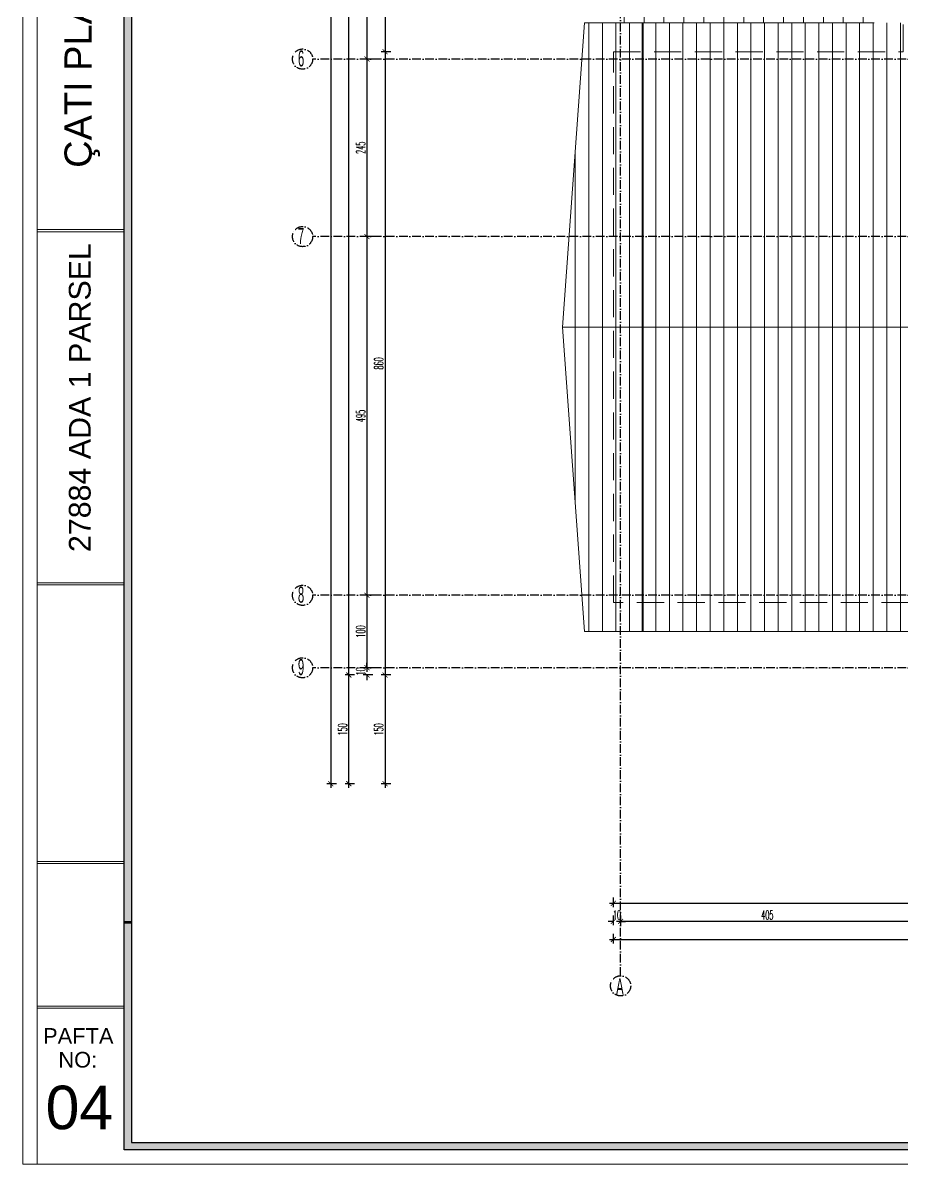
# Model space of a CAD drawing. Extents: x 775040 to 808375, y 4159409 to 4163651.
# Drawn here: x 786908 to 788121, y 4159409 to 4160984 of the extents above; entities that cross this region are included whole.
import ezdxf
from ezdxf.enums import TextEntityAlignment as Align

# ---------------------------------------------------------------- set-up
doc = ezdxf.new("R2010")
doc.units = 0
doc.header["$MEASUREMENT"] = 0
doc.header["$PDMODE"] = 3
for name, pattern in [('ACAD_ISO10W100', [18, 12, -3, 0, -3]), ('DUZ', [500, 500]), ('HIDDEN', [0.375, 0.25, -0.125])]:
    doc.linetypes.add(name, pattern=pattern)
doc.layers.get('0').update_dxf_attribs({"linetype": 'DUZ'})
for name, color, linetype, lineweight in [('KALIN', 30, 'Continuous', 18), ('yazı1', 53, 'Continuous', 15), ('Z_aks', 2, 'ACAD_ISO10W100', 30), ('Z_antet', 31, 'Continuous', 30), ('Z_dış ölçü', 115, 'Continuous', 25), ('Z_g6', 6, 'Continuous', 20), ('Z_tarama', 8, 'Continuous', 5), ('Z_zemin kat emsal', 1, 'Continuous', 9)]:
    doc.layers.add(name, color=color, linetype=linetype, lineweight=lineweight)
doc.layers.add('YAZI', color=3, linetype='Continuous')
doc.styles.add('FORM', font='arial.ttf', dxfattribs={"height": 1.5})
doc.styles.add('OLCUIC', font='ROMANS.SHX', dxfattribs={"width": 0.5})
doc.styles.add('SIMPLEX', font='arial.ttf', dxfattribs={"width": 0.5})
doc.dimstyles.new('ölçü 50', dxfattribs={"dimtxt": 12.5, "dimasz": 7, "dimexe": 5.3, "dimexo": 5, "dimgap": 2.5, "dimtad": 1, "dimdec": 0, "dimzin": 9, "dimdsep": 46, "dimtxsty": 'OLCUIC', "dimblk1": 'ARCHTICK', "dimblk2": 'ARCHTICK', "dimsah": 1, "dimcen": 0, "dimdle": 5.5, "dimadec": 0, "dimazin": 0, "dimtfac": 1, "dimtdec": 0, "dimtix": 1, "dimtofl": 0, "dimtmove": 1, "dimatfit": 3, "dimldrblk": 'ARCHTICK', "dimfxl": 0, "dimtolj": 1, "dimtzin": 0, "dimarcsym": 0})

# ---------------------------------------------------------------- blocks, each defined once
blk = doc.blocks.new('_ARCHTICK')
at = {"color": 0, "linetype": 'ByBlock', "const_width": 0.15}
blk.add_lwpolyline([(-0.5, -0.5), (0.5, 0.5)], dxfattribs=at)
blk = doc.blocks.new('*D904')
at = {"layer": 'Defpoints', "color": 0, "linetype": 'Continuous', "transparency": 16777216}
for p in [(787722.6, 4159793.8), (788692.6, 4159793.8), (788692.6, 4159768.8)]:
    blk.add_point(p, dxfattribs=at)
at = {"layer": 'Z_dış ölçü', "color": 0, "linetype": 'Continuous', "lineweight": -2, "transparency": 16777216}
for p, q in [((787717.1, 4159768.8), (788698.1, 4159768.8)), ((787722.6, 4159776.8), (787722.6, 4159763.5)), ((788692.6, 4159776.8), (788692.6, 4159763.5))]:
    blk.add_line(p, q, dxfattribs=at)
at = {"layer": 'Z_dış ölçü', "color": 0, "linetype": 'Continuous', "lineweight": -2, "transparency": 16777216, "xscale": 7, "yscale": 7, "zscale": 7, "rotation": 180}
blk.add_blockref('_ARCHTICK', (787722.6, 4159768.8), dxfattribs=at)
at = {"layer": 'Z_dış ölçü', "color": 0, "linetype": 'Continuous', "lineweight": -2, "transparency": 16777216, "xscale": 7, "yscale": 7, "zscale": 7}
blk.add_blockref('_ARCHTICK', (788692.6, 4159768.8), dxfattribs=at)
at = {"layer": 'Z_dış ölçü', "color": 0, "linetype": 'Continuous', "transparency": 16777216, "insert": (788207.6, 4159777.5), "char_height": 12.5, "attachment_point": 5, "style": 'OLCUIC'}
blk.add_mtext('\\A1;970', dxfattribs=at)
blk = doc.blocks.new('*D982')
at = {"layer": 'Defpoints', "color": 0, "linetype": 'Continuous', "transparency": 16777216}
for p in [(787915.1, 4161723.8), (787407.6, 4160943.8), (788692.6, 4160943.8)]:
    blk.add_point(p, dxfattribs=at)
at = {"layer": 'Z_dış ölçü', "color": 0, "linetype": 'Continuous', "lineweight": -2, "transparency": 16777216}
for p, q in [((787415.6, 4161723.8), (787402.3, 4161723.8)), ((787407.6, 4161729.3), (787407.6, 4160938.3)), ((787415.6, 4160943.8), (787402.3, 4160943.8))]:
    blk.add_line(p, q, dxfattribs=at)
at = {"layer": 'Z_dış ölçü', "color": 0, "linetype": 'Continuous', "lineweight": -2, "transparency": 16777216, "xscale": 7, "yscale": 7, "zscale": 7}
for p, rotation in [((787407.6, 4161723.8), 90), ((787407.6, 4160943.8), 270)]:
    blk.add_blockref('_ARCHTICK', p, dxfattribs=dict(at, rotation=rotation))
at = {"layer": 'Z_dış ölçü', "color": 0, "linetype": 'Continuous', "transparency": 16777216, "insert": (787398.9, 4161333.8), "char_height": 12.5, "attachment_point": 5, "rotation": 90, "style": 'OLCUIC'}
blk.add_mtext('\\A1;780', dxfattribs=at)
blk = doc.blocks.new('*D983')
at = {"layer": 'Defpoints', "color": 0, "linetype": 'Continuous', "transparency": 16777216}
for p in [(788692.6, 4160943.8), (787407.6, 4160083.8), (788692.6, 4160083.8)]:
    blk.add_point(p, dxfattribs=at)
at = {"layer": 'Z_dış ölçü', "color": 0, "linetype": 'Continuous', "lineweight": -2, "transparency": 16777216}
for p, q in [((787407.6, 4160949.3), (787407.6, 4160078.3)), ((787415.6, 4160943.8), (787402.3, 4160943.8)), ((787415.6, 4160083.8), (787402.3, 4160083.8))]:
    blk.add_line(p, q, dxfattribs=at)
at = {"layer": 'Z_dış ölçü', "color": 0, "linetype": 'Continuous', "lineweight": -2, "transparency": 16777216, "xscale": 7, "yscale": 7, "zscale": 7}
for p, rotation in [((787407.6, 4160943.8), 90), ((787407.6, 4160083.8), 270)]:
    blk.add_blockref('_ARCHTICK', p, dxfattribs=dict(at, rotation=rotation))
at = {"layer": 'Z_dış ölçü', "color": 0, "linetype": 'Continuous', "transparency": 16777216, "insert": (787398.9, 4160513.8), "char_height": 12.5, "attachment_point": 5, "rotation": 90, "style": 'OLCUIC'}
blk.add_mtext('\\A1;860', dxfattribs=at)
blk = doc.blocks.new('*D984')
at = {"layer": 'Defpoints', "color": 0, "linetype": 'Continuous', "transparency": 16777216}
for p in [(788692.6, 4160083.8), (787407.6, 4159933.8), (788732.6, 4159933.8)]:
    blk.add_point(p, dxfattribs=at)
at = {"layer": 'Z_dış ölçü', "color": 0, "linetype": 'Continuous', "lineweight": -2, "transparency": 16777216}
for p, q in [((787415.6, 4160083.8), (787402.3, 4160083.8)), ((787407.6, 4160089.3), (787407.6, 4159928.3)), ((787415.6, 4159933.8), (787402.3, 4159933.8))]:
    blk.add_line(p, q, dxfattribs=at)
at = {"layer": 'Z_dış ölçü', "color": 0, "linetype": 'Continuous', "lineweight": -2, "transparency": 16777216, "xscale": 7, "yscale": 7, "zscale": 7}
for p, rotation in [((787407.6, 4160083.8), 90), ((787407.6, 4159933.8), 270)]:
    blk.add_blockref('_ARCHTICK', p, dxfattribs=dict(at, rotation=rotation))
at = {"layer": 'Z_dış ölçü', "color": 0, "linetype": 'Continuous', "transparency": 16777216, "insert": (787398.9, 4160008.8), "char_height": 12.5, "attachment_point": 5, "rotation": 90, "style": 'OLCUIC'}
blk.add_mtext('\\A1;150', dxfattribs=at)
blk = doc.blocks.new('*D960')
at = {"layer": 'Defpoints', "color": 0, "linetype": 'Continuous', "transparency": 16777216}
for p in [(787732.6, 4159847.8), (788137.6, 4159832), (787732.6, 4159743.8)]:
    blk.add_point(p, dxfattribs=at)
at = {"layer": 'Z_dış ölçü', "color": 0, "linetype": 'Continuous', "lineweight": -2, "transparency": 16777216}
for p, q in [((787732.6, 4159751.8), (787732.6, 4159738.5)), ((788137.6, 4159751.8), (788137.6, 4159738.5)), ((788143.1, 4159743.8), (787727.1, 4159743.8))]:
    blk.add_line(p, q, dxfattribs=at)
at = {"layer": 'Z_dış ölçü', "color": 0, "linetype": 'Continuous', "lineweight": -2, "transparency": 16777216, "xscale": 7, "yscale": 7, "zscale": 7, "rotation": 180}
blk.add_blockref('_ARCHTICK', (787732.6, 4159743.8), dxfattribs=at)
at = {"layer": 'Z_dış ölçü', "color": 0, "linetype": 'Continuous', "lineweight": -2, "transparency": 16777216, "xscale": 7, "yscale": 7, "zscale": 7}
blk.add_blockref('_ARCHTICK', (788137.6, 4159743.8), dxfattribs=at)
at = {"layer": 'Z_dış ölçü', "color": 0, "linetype": 'Continuous', "transparency": 16777216, "insert": (787935.1, 4159752.5), "char_height": 12.5, "attachment_point": 5, "style": 'OLCUIC'}
blk.add_mtext('\\A1;405', dxfattribs=at)
blk = doc.blocks.new('*D961')
at = {"layer": 'Defpoints', "color": 0, "linetype": 'Continuous', "transparency": 16777216}
for p in [(787732.6, 4159847.8), (787722.6, 4159801.8), (787722.6, 4159743.8)]:
    blk.add_point(p, dxfattribs=at)
at = {"layer": 'Z_dış ölçü', "color": 0, "linetype": 'Continuous', "lineweight": -2, "transparency": 16777216}
for p, q in [((787722.6, 4159751.8), (787722.6, 4159738.5)), ((787732.6, 4159751.8), (787732.6, 4159738.5)), ((787722.6, 4159743.8), (787715.6, 4159743.8)), ((787732.6, 4159743.8), (787739.6, 4159743.8))]:
    blk.add_line(p, q, dxfattribs=at)
at = {"layer": 'Z_dış ölçü', "color": 0, "linetype": 'Continuous', "lineweight": -2, "transparency": 16777216, "xscale": 7, "yscale": 7, "zscale": 7}
blk.add_blockref('_ARCHTICK', (787722.6, 4159743.8), dxfattribs=at)
at = {"layer": 'Z_dış ölçü', "color": 0, "linetype": 'Continuous', "lineweight": -2, "transparency": 16777216, "xscale": 7, "yscale": 7, "zscale": 7, "rotation": 180}
blk.add_blockref('_ARCHTICK', (787732.6, 4159743.8), dxfattribs=at)
at = {"layer": 'Z_dış ölçü', "color": 0, "linetype": 'Continuous', "transparency": 16777216, "insert": (787727.6, 4159752.5), "char_height": 12.5, "attachment_point": 5, "style": 'OLCUIC'}
blk.add_mtext('\\A1;10', dxfattribs=at)
blk = doc.blocks.new('*D962')
at = {"layer": 'Defpoints', "color": 0, "linetype": 'Continuous', "transparency": 16777216}
for p in [(787722.6, 4159743.8), (789702.6, 4159743.8), (789702.6, 4159718.8)]:
    blk.add_point(p, dxfattribs=at)
at = {"layer": 'Z_dış ölçü', "color": 0, "linetype": 'Continuous', "lineweight": -2, "transparency": 16777216}
for p, q in [((787717.1, 4159718.8), (789708.1, 4159718.8)), ((787722.6, 4159726.8), (787722.6, 4159713.5)), ((789702.6, 4159726.8), (789702.6, 4159713.5))]:
    blk.add_line(p, q, dxfattribs=at)
at = {"layer": 'Z_dış ölçü', "color": 0, "linetype": 'Continuous', "lineweight": -2, "transparency": 16777216, "xscale": 7, "yscale": 7, "zscale": 7, "rotation": 180}
blk.add_blockref('_ARCHTICK', (787722.6, 4159718.8), dxfattribs=at)
at = {"layer": 'Z_dış ölçü', "color": 0, "linetype": 'Continuous', "lineweight": -2, "transparency": 16777216, "xscale": 7, "yscale": 7, "zscale": 7}
blk.add_blockref('_ARCHTICK', (789702.6, 4159718.8), dxfattribs=at)
at = {"layer": 'Z_dış ölçü', "color": 0, "linetype": 'Continuous', "transparency": 16777216, "insert": (788712.6, 4159727.5), "char_height": 12.5, "attachment_point": 5, "style": 'OLCUIC'}
blk.add_mtext('\\A1;1980', dxfattribs=at)
blk = doc.blocks.new('*D968')
at = {"layer": 'Defpoints', "color": 0, "linetype": 'Continuous', "transparency": 16777216}
for p in [(787481.5, 4161393.8), (787382.6, 4160933.8), (787481.5, 4160933.8)]:
    blk.add_point(p, dxfattribs=at)
at = {"layer": 'Z_dış ölçü', "color": 0, "linetype": 'Continuous', "lineweight": -2, "transparency": 16777216}
for p, q in [((787390.6, 4161393.8), (787377.3, 4161393.8)), ((787382.6, 4161399.3), (787382.6, 4160928.3)), ((787390.6, 4160933.8), (787377.3, 4160933.8))]:
    blk.add_line(p, q, dxfattribs=at)
at = {"layer": 'Z_dış ölçü', "color": 0, "linetype": 'Continuous', "lineweight": -2, "transparency": 16777216, "xscale": 7, "yscale": 7, "zscale": 7}
for p, rotation in [((787382.6, 4161393.8), 90), ((787382.6, 4160933.8), 270)]:
    blk.add_blockref('_ARCHTICK', p, dxfattribs=dict(at, rotation=rotation))
at = {"layer": 'Z_dış ölçü', "color": 0, "linetype": 'Continuous', "transparency": 16777216, "insert": (787373.9, 4161163.8), "char_height": 12.5, "attachment_point": 5, "rotation": 90, "style": 'OLCUIC'}
blk.add_mtext('\\A1;460', dxfattribs=at)
blk = doc.blocks.new('*D969')
at = {"layer": 'Defpoints', "color": 0, "linetype": 'Continuous', "transparency": 16777216}
for p in [(787481.5, 4160933.8), (787382.6, 4160688.8), (787481.5, 4160688.8)]:
    blk.add_point(p, dxfattribs=at)
at = {"layer": 'Z_dış ölçü', "color": 0, "linetype": 'Continuous', "lineweight": -2, "transparency": 16777216}
for p, q in [((787390.6, 4160933.8), (787377.3, 4160933.8)), ((787382.6, 4160939.3), (787382.6, 4160683.3)), ((787390.6, 4160688.8), (787377.3, 4160688.8))]:
    blk.add_line(p, q, dxfattribs=at)
at = {"layer": 'Z_dış ölçü', "color": 0, "linetype": 'Continuous', "lineweight": -2, "transparency": 16777216, "xscale": 7, "yscale": 7, "zscale": 7}
for p, rotation in [((787382.6, 4160933.8), 90), ((787382.6, 4160688.8), 270)]:
    blk.add_blockref('_ARCHTICK', p, dxfattribs=dict(at, rotation=rotation))
at = {"layer": 'Z_dış ölçü', "color": 0, "linetype": 'Continuous', "transparency": 16777216, "insert": (787373.9, 4160811.3), "char_height": 12.5, "attachment_point": 5, "rotation": 90, "style": 'OLCUIC'}
blk.add_mtext('\\A1;245', dxfattribs=at)
blk = doc.blocks.new('*D970')
at = {"layer": 'Defpoints', "color": 0, "linetype": 'Continuous', "transparency": 16777216}
for p in [(787481.5, 4160688.8), (787382.6, 4160193.8), (787481.5, 4160193.8)]:
    blk.add_point(p, dxfattribs=at)
at = {"layer": 'Z_dış ölçü', "color": 0, "linetype": 'Continuous', "lineweight": -2, "transparency": 16777216}
for p, q in [((787382.6, 4160694.3), (787382.6, 4160188.3)), ((787390.6, 4160688.8), (787377.3, 4160688.8)), ((787390.6, 4160193.8), (787377.3, 4160193.8))]:
    blk.add_line(p, q, dxfattribs=at)
at = {"layer": 'Z_dış ölçü', "color": 0, "linetype": 'Continuous', "lineweight": -2, "transparency": 16777216, "xscale": 7, "yscale": 7, "zscale": 7}
for p, rotation in [((787382.6, 4160688.8), 90), ((787382.6, 4160193.8), 270)]:
    blk.add_blockref('_ARCHTICK', p, dxfattribs=dict(at, rotation=rotation))
at = {"layer": 'Z_dış ölçü', "color": 0, "linetype": 'Continuous', "transparency": 16777216, "insert": (787373.9, 4160441.3), "char_height": 12.5, "attachment_point": 5, "rotation": 90, "style": 'OLCUIC'}
blk.add_mtext('\\A1;495', dxfattribs=at)
blk = doc.blocks.new('*D971')
at = {"layer": 'Defpoints', "color": 0, "linetype": 'Continuous', "transparency": 16777216}
for p in [(787481.5, 4160193.8), (787382.6, 4160093.8), (787481.5, 4160093.8)]:
    blk.add_point(p, dxfattribs=at)
at = {"layer": 'Z_dış ölçü', "color": 0, "linetype": 'Continuous', "lineweight": -2, "transparency": 16777216}
for p, q in [((787390.6, 4160193.8), (787377.3, 4160193.8)), ((787382.6, 4160199.3), (787382.6, 4160088.3)), ((787390.6, 4160093.8), (787377.3, 4160093.8))]:
    blk.add_line(p, q, dxfattribs=at)
at = {"layer": 'Z_dış ölçü', "color": 0, "linetype": 'Continuous', "lineweight": -2, "transparency": 16777216, "xscale": 7, "yscale": 7, "zscale": 7}
for p, rotation in [((787382.6, 4160193.8), 90), ((787382.6, 4160093.8), 270)]:
    blk.add_blockref('_ARCHTICK', p, dxfattribs=dict(at, rotation=rotation))
at = {"layer": 'Z_dış ölçü', "color": 0, "linetype": 'Continuous', "transparency": 16777216, "insert": (787373.9, 4160143.8), "char_height": 12.5, "attachment_point": 5, "rotation": 90, "style": 'OLCUIC'}
blk.add_mtext('\\A1;100', dxfattribs=at)
blk = doc.blocks.new('*D972')
at = {"layer": 'Defpoints', "color": 0, "linetype": 'Continuous', "transparency": 16777216}
for p in [(787382.6, 4160083.8), (787409, 4160083.8), (787481.5, 4160093.8)]:
    blk.add_point(p, dxfattribs=at)
at = {"layer": 'Z_dış ölçü', "color": 0, "linetype": 'Continuous', "lineweight": -2, "transparency": 16777216}
for p, q in [((787382.6, 4160093.8), (787382.6, 4160100.8)), ((787390.6, 4160093.8), (787377.3, 4160093.8)), ((787390.6, 4160083.8), (787377.3, 4160083.8)), ((787382.6, 4160083.8), (787382.6, 4160076.8))]:
    blk.add_line(p, q, dxfattribs=at)
at = {"layer": 'Z_dış ölçü', "color": 0, "linetype": 'Continuous', "lineweight": -2, "transparency": 16777216, "xscale": 7, "yscale": 7, "zscale": 7}
for p, rotation in [((787382.6, 4160093.8), 270), ((787382.6, 4160083.8), 90)]:
    blk.add_blockref('_ARCHTICK', p, dxfattribs=dict(at, rotation=rotation))
at = {"layer": 'Z_dış ölçü', "color": 0, "linetype": 'Continuous', "transparency": 16777216, "insert": (787373.9, 4160088.8), "char_height": 12.5, "attachment_point": 5, "rotation": 90, "style": 'OLCUIC'}
blk.add_mtext('\\A1;10', dxfattribs=at)
blk = doc.blocks.new('*D973')
at = {"layer": 'Defpoints', "color": 0, "linetype": 'Continuous', "transparency": 16777216}
for p in [(787357.6, 4160083.8), (787382.6, 4160083.8), (787407.6, 4159933.8)]:
    blk.add_point(p, dxfattribs=at)
at = {"layer": 'Z_dış ölçü', "color": 0, "linetype": 'Continuous', "lineweight": -2, "transparency": 16777216}
for p, q in [((787365.6, 4160083.8), (787352.3, 4160083.8)), ((787357.6, 4159928.3), (787357.6, 4160089.3)), ((787365.6, 4159933.8), (787352.3, 4159933.8))]:
    blk.add_line(p, q, dxfattribs=at)
at = {"layer": 'Z_dış ölçü', "color": 0, "linetype": 'Continuous', "lineweight": -2, "transparency": 16777216, "xscale": 7, "yscale": 7, "zscale": 7}
for p, rotation in [((787357.6, 4160083.8), 90), ((787357.6, 4159933.8), 270)]:
    blk.add_blockref('_ARCHTICK', p, dxfattribs=dict(at, rotation=rotation))
at = {"layer": 'Z_dış ölçü', "color": 0, "linetype": 'Continuous', "transparency": 16777216, "insert": (787348.9, 4160008.8), "char_height": 12.5, "attachment_point": 5, "rotation": 90, "style": 'OLCUIC'}
blk.add_mtext('\\A1;150', dxfattribs=at)
blk = doc.blocks.new('*D974')
at = {"layer": 'Defpoints', "color": 0, "linetype": 'Continuous', "transparency": 16777216}
for p in [(787357.6, 4162613.8), (787382.6, 4162613.8), (787382.6, 4160083.8)]:
    blk.add_point(p, dxfattribs=at)
at = {"layer": 'Z_dış ölçü', "color": 0, "linetype": 'Continuous', "lineweight": -2, "transparency": 16777216}
for p, q in [((787357.6, 4160078.3), (787357.6, 4162619.3)), ((787365.6, 4162613.8), (787352.3, 4162613.8)), ((787365.6, 4160083.8), (787352.3, 4160083.8))]:
    blk.add_line(p, q, dxfattribs=at)
at = {"layer": 'Z_dış ölçü', "color": 0, "linetype": 'Continuous', "lineweight": -2, "transparency": 16777216, "xscale": 7, "yscale": 7, "zscale": 7}
for p, rotation in [((787357.6, 4162613.8), 90), ((787357.6, 4160083.8), 270)]:
    blk.add_blockref('_ARCHTICK', p, dxfattribs=dict(at, rotation=rotation))
at = {"layer": 'Z_dış ölçü', "color": 0, "linetype": 'Continuous', "transparency": 16777216, "insert": (787348.9, 4161348.8), "char_height": 12.5, "attachment_point": 5, "rotation": 90, "style": 'OLCUIC'}
blk.add_mtext('\\A1;2530', dxfattribs=at)
blk = doc.blocks.new('*D976')
at = {"layer": 'Defpoints', "color": 0, "linetype": 'Continuous', "transparency": 16777216}
for p in [(787365.6, 4162723.8), (787332.6, 4159933.8), (787365.6, 4159933.8)]:
    blk.add_point(p, dxfattribs=at)
at = {"layer": 'Z_dış ölçü', "color": 0, "linetype": 'Continuous', "lineweight": -2, "transparency": 16777216}
for p, q in [((787332.6, 4162729.3), (787332.6, 4159928.3)), ((787340.6, 4162723.8), (787327.3, 4162723.8)), ((787340.6, 4159933.8), (787327.3, 4159933.8))]:
    blk.add_line(p, q, dxfattribs=at)
at = {"layer": 'Z_dış ölçü', "color": 0, "linetype": 'Continuous', "lineweight": -2, "transparency": 16777216, "xscale": 7, "yscale": 7, "zscale": 7}
for p, rotation in [((787332.6, 4162723.8), 90), ((787332.6, 4159933.8), 270)]:
    blk.add_blockref('_ARCHTICK', p, dxfattribs=dict(at, rotation=rotation))
at = {"layer": 'Z_dış ölçü', "color": 0, "linetype": 'Continuous', "transparency": 16777216, "insert": (787323.9, 4161328.8), "char_height": 12.5, "attachment_point": 5, "rotation": 90, "style": 'OLCUIC'}
blk.add_mtext('\\A1;2790', dxfattribs=at)

msp = doc.modelspace()

# ---------------------------------------------------------------- hatches: boundary and pattern name
at = {"layer": 'Z_antet'}
msp.add_hatch(color=256, dxfattribs=at).paths.add_polyline_path([(787057.64, 4159743.65), (787057.64, 4159438.75), (790347.64, 4159438.75), (790347.64, 4163258.75), (787057.64, 4163258.75), (787057.64, 4159741.15), (787047.64, 4159741.15), (787047.64, 4163268.75), (790357.64, 4163268.75), (790357.64, 4159428.75), (787047.64, 4159428.75), (787047.64, 4159743.65)])
at = {"layer": 'Z_tarama'}
h = msp.add_hatch(dxfattribs=at)
h.set_pattern_fill('NET', color=256, scale=220, style=0)
h.paths.add_polyline_path([(788082.64, 4161763.75), (788045.13, 4161763.75), (788045.13, 4161733.75), (787955.13, 4161733.75), (787955.13, 4161763.75), (787722.64, 4161763.75), (787722.64, 4161373.75), (787722.64, 4160983.75), (788082.64, 4160983.75)])

# ---------------------------------------------------------------- linework, layer by layer
at = {"layer": 'KALIN'}
for p, q in [((787047.64, 4160698.53), (786927.64, 4160698.53)), ((787047.64, 4160695.53), (786927.64, 4160695.53)), ((787047.64, 4160211.14), (786927.64, 4160211.14)), ((787047.64, 4160208.14), (786927.64, 4160208.14)), ((787047.64, 4159826.52), (786927.64, 4159826.52)), ((787047.64, 4159823.52), (786927.64, 4159823.52)), ((787047.64, 4159626.85), (786927.64, 4159626.85)), ((787047.64, 4159623.85), (786927.64, 4159623.85))]:
    msp.add_line(p, q, dxfattribs=at)
msp.add_lwpolyline([(786907.64, 4163288.75), (786907.64, 4159408.75), (790377.64, 4159408.75), (790377.64, 4163288.75)], close=True, dxfattribs=at)
msp.add_lwpolyline([(786927.64, 4159741.15), (786927.64, 4163288.75), (790377.64, 4163288.75), (790377.64, 4159408.75), (786927.64, 4159408.75), (786927.64, 4159743.65)], dxfattribs=at)
at = {"layer": 'Z_aks'}
for p, q in [((787732.64, 4159668.75), (787732.64, 4163028.75)), ((790117.64, 4160933.75), (787307.64, 4160933.75)), ((790117.64, 4160688.75), (787307.64, 4160688.75)), ((790117.64, 4160193.75), (787307.64, 4160193.75)), ((790117.64, 4160093.75), (787307.64, 4160093.75))]:
    msp.add_line(p, q, dxfattribs=at)
for centre in [(787293.74, 4160933.76), (787293.74, 4160688.76), (787293.74, 4160193.75), (787293.74, 4160093.76), (787732.64, 4159654.85)]:
    msp.add_circle(centre, 13.91, dxfattribs=at)
at = {"layer": 'Z_antet'}
msp.add_lwpolyline([(787057.64, 4159743.65), (787057.64, 4159438.75), (790347.64, 4159438.75), (790347.64, 4163258.75), (787057.64, 4163258.75), (787057.64, 4159741.15), (787047.64, 4159741.15), (787047.64, 4163268.75), (790357.64, 4163268.75), (790357.64, 4159428.75), (787047.64, 4159428.75), (787047.64, 4159743.65)], close=True, dxfattribs=at)
at = {"layer": 'Z_g6', "linetype": 'Continuous'}
for p, q in [((787652.64, 4160563.75), (787682.64, 4160983.75)), ((787652.64, 4160563.75), (787682.64, 4160983.75)), ((787682.64, 4160983.75), (788082.64, 4160983.75)), ((787652.64, 4160563.75), (788652.64, 4160563.75)), ((787682.64, 4160563.75), (787652.64, 4160563.75)), ((787652.64, 4160563.75), (787682.64, 4160143.75)), ((787682.64, 4160143.75), (787652.64, 4160563.75)), ((788652.64, 4160143.75), (787682.64, 4160143.75))]:
    msp.add_line(p, q, dxfattribs=at)
at = {"layer": 'Z_tarama'}
for p, q in [((787688.75, 4160563.75), (787688.75, 4160983.75)), ((787707.5, 4160563.75), (787707.5, 4160983.75)), ((787726.25, 4160563.75), (787726.25, 4160983.75)), ((787745, 4160563.75), (787745, 4160983.75)), ((787762.5, 4160563.75), (787762.5, 4160983.75)), ((787763.75, 4160563.75), (787763.75, 4160983.75)), ((787781.25, 4160563.75), (787781.25, 4160983.75)), ((787800, 4160563.75), (787800, 4160983.75)), ((787818.75, 4160563.75), (787818.75, 4160983.75)), ((787837.5, 4160563.75), (787837.5, 4160983.75)), ((787856.25, 4160563.75), (787856.25, 4160983.75)), ((787875, 4160563.75), (787875, 4160983.75)), ((787893.75, 4160563.75), (787893.75, 4160983.75)), ((787912.5, 4160563.75), (787912.5, 4160983.75)), ((787931.25, 4160563.75), (787931.25, 4160983.75)), ((787950, 4160563.75), (787950, 4160983.75)), ((787968.75, 4160563.75), (787968.75, 4160983.75)), ((787987.5, 4160563.75), (787987.5, 4160983.75)), ((788006.25, 4160563.75), (788006.25, 4160983.75)), ((788025, 4160563.75), (788025, 4160983.75)), ((788043.75, 4160563.75), (788043.75, 4160983.75)), ((788062.5, 4160563.75), (788062.5, 4160983.75)), ((788081.25, 4160563.75), (788081.25, 4160983.75)), ((788100, 4160563.75), (788100, 4160983.75)), ((788118.75, 4160563.75), (788118.75, 4160983.75)), ((787670, 4160563.75), (787670, 4160806.76)), ((787670, 4160320.75), (787670, 4160563.75)), ((787688.75, 4160143.75), (787688.75, 4160563.75)), ((787707.5, 4160143.75), (787707.5, 4160563.75)), ((787726.25, 4160143.75), (787726.25, 4160563.75)), ((787745, 4160143.75), (787745, 4160563.75)), ((787762.5, 4160143.75), (787762.5, 4160563.75)), ((787763.75, 4160143.75), (787763.75, 4160563.75)), ((787781.25, 4160143.75), (787781.25, 4160563.75)), ((787800, 4160143.75), (787800, 4160563.75)), ((787818.75, 4160143.75), (787818.75, 4160563.75)), ((787837.5, 4160143.75), (787837.5, 4160563.75)), ((787856.25, 4160143.75), (787856.25, 4160563.75)), ((787875, 4160143.75), (787875, 4160563.75)), ((787893.75, 4160143.75), (787893.75, 4160563.75)), ((787912.5, 4160143.75), (787912.5, 4160563.75)), ((787931.25, 4160143.75), (787931.25, 4160563.75)), ((787950, 4160143.75), (787950, 4160563.75)), ((787968.75, 4160143.75), (787968.75, 4160563.75)), ((787987.5, 4160143.75), (787987.5, 4160563.75)), ((788006.25, 4160143.75), (788006.25, 4160563.75)), ((788025, 4160143.75), (788025, 4160563.75)), ((788043.75, 4160143.75), (788043.75, 4160563.75)), ((788062.5, 4160143.75), (788062.5, 4160563.75)), ((788081.25, 4160143.75), (788081.25, 4160563.75)), ((788100, 4160143.75), (788100, 4160563.75)), ((788118.75, 4160143.75), (788118.75, 4160563.75))]:
    msp.add_line(p, q, dxfattribs=at)
at = {"layer": 'Z_zemin kat emsal', "linetype": 'HIDDEN', "ltscale": 150}
msp.add_lwpolyline([(787722.64, 4162613.75), (788502.64, 4162613.75), (788502.64, 4162553.75), (788797.64, 4162553.75), (788797.64, 4162613.75), (789602.64, 4162613.75), (789602.64, 4161643.75), (789672.64, 4161643.75), (789672.64, 4160678.75), (789602.64, 4160678.75), (789602.64, 4160083.75), (788692.64, 4160083.75), (788692.64, 4160183.75), (787722.64, 4160183.75), (787722.64, 4160943.75), (788122.64, 4160943.75), (788122.64, 4161723.75), (787915.13, 4161723.75), (787915.13, 4161803.75), (787722.64, 4161803.75), (787722.64, 4162613.75)], dxfattribs=at)

# ---------------------------------------------------------------- texts
at = {"layer": 'YAZI', "style": 'FORM'}
for s, height, p in [('ÇATI PLANI', 37.5, (787002.61, 4160783.62)), ('27884 ADA 1 PARSEL', 30, (787001.19, 4160253.41))]:
    msp.add_text(s, height=height, rotation=90, dxfattribs=at).set_placement(p)
for s, height, p in [('PAFTA', 21.6, (786935.58, 4159574.92)), ('NO:', 21.6, (786956.65, 4159542.09)), ('04', 60, (786939.12, 4159457.04))]:
    msp.add_text(s, height=height, dxfattribs=at).set_placement(p)
at = {"layer": 'yazı1', "ltscale": 0.01, "style": 'SIMPLEX', "width": 0.5}
for s, p in [('6', (787291.71, 4160934.67)), ('7', (787291.55, 4160689.67)), ('8', (787291.63, 4160194.67)), ('9', (787291.62, 4160094.67)), ('A', (787731.64, 4159653.93))]:
    msp.add_text(s, height=22.14, dxfattribs=at).set_placement(p, align=Align.MIDDLE_CENTER)

# ---------------------------------------------------------------- dimensions: what is measured, and where the dimension line sits
at = {"layer": 'Z_dış ölçü', "linetype": 'Continuous'}
for base, p1, p2, picture, middle in [((787332.64, 4159933.75), (787365.64, 4162723.75), (787365.64, 4159933.75), '*D976', (787323.89, 4161328.75)), ((787357.64, 4162613.75), (787382.64, 4160083.75), (787382.64, 4162613.75), '*D974', (787348.89, 4161348.75)), ((787407.64, 4160943.75), (787915.13, 4161723.75), (788692.64, 4160943.75), '*D982', (787398.89, 4161333.75)), ((787382.64, 4160933.75), (787481.49, 4161393.75), (787481.49, 4160933.75), '*D968', (787373.89, 4161163.75)), ((787407.64, 4160083.75), (788692.64, 4160943.75), (788692.64, 4160083.75), '*D983', (787398.89, 4160513.75)), ((787382.64, 4160688.75), (787481.49, 4160933.75), (787481.49, 4160688.75), '*D969', (787373.89, 4160811.25)), ((787382.64, 4160193.75), (787481.49, 4160688.75), (787481.49, 4160193.75), '*D970', (787373.89, 4160441.25)), ((787382.64, 4160093.75), (787481.49, 4160193.75), (787481.49, 4160093.75), '*D971', (787373.89, 4160143.75)), ((787382.64, 4160083.75), (787481.49, 4160093.75), (787408.99, 4160083.75), '*D972', (787373.89, 4160088.75)), ((787357.64, 4160083.75), (787407.64, 4159933.75), (787382.64, 4160083.75), '*D973', (787348.89, 4160008.75)), ((787407.64, 4159933.75), (788692.64, 4160083.75), (788732.64, 4159933.75), '*D984', (787398.89, 4160008.75))]:
    dim = msp.add_linear_dim(base=base, p1=p1, p2=p2, angle=90, dimstyle='ölçü 50', override={"dimfxl": 8}, dxfattribs=at)
    dim.commit()
    dim.dimension.update_dxf_attribs({"geometry": picture, "text_midpoint": middle})
for base, p1, p2, picture, middle in [((787722.64, 4159743.75), (787732.64, 4159847.8), (787722.64, 4159801.75), '*D961', (787727.64, 4159752.5)), ((787732.64, 4159743.75), (788137.64, 4159832.02), (787732.64, 4159847.8), '*D960', (787935.14, 4159752.5)), ((788692.64, 4159768.75), (787722.64, 4159793.75), (788692.64, 4159793.75), '*D904', (788207.64, 4159777.5)), ((789702.64, 4159718.75), (787722.64, 4159743.75), (789702.64, 4159743.75), '*D962', (788712.64, 4159727.5))]:
    dim = msp.add_linear_dim(base=base, p1=p1, p2=p2, dimstyle='ölçü 50', override={"dimfxl": 8}, dxfattribs=at)
    dim.commit()
    dim.dimension.update_dxf_attribs({"geometry": picture, "text_midpoint": middle})

doc.saveas('drawing.dxf')
